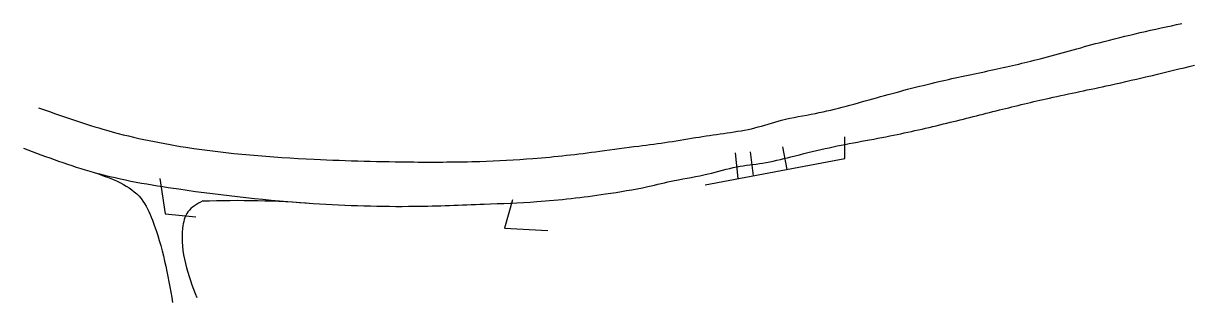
# Model space of a CAD drawing. Header units: metres. Extents: x 788432 to 801109, y 7412241 to 7456112.
# Drawn here: x 793156.2 to 793334.5, y 7412993 to 7413035.5 of the extents above; entities that cross this region are included whole.
import ezdxf

# ---------------------------------------------------------------- set-up
doc = ezdxf.new("R2010")
doc.units = ezdxf.units.M
doc.header["$LTSCALE"] = 10
doc.header["$MEASUREMENT"] = 0
doc.layers.add('TOP-TEXTOS', color=2, linetype='CONTINUOUS')
doc.layers.add('TOPOGRAFIA', color=8, linetype='CONTINUOUS')

# ---------------------------------------------------------------- blocks, each defined once
blk = doc.blocks.new('qwkjeqo')
at = {"layer": 'TOPOGRAFIA', "flags": 128}
for points in [[(793259.97, 7413010.96), (793281.23, 7413014.97), (793281.23, 7413018.28)], [(793176.97, 7413011.9), (793177.74, 7413006.55)], [(793230.66, 7413008.7), (793229.43, 7413004.37)]]:
    blk.add_lwpolyline(points, dxfattribs=at)
for points, elevation in [([(793264.55, 7413015.85), (793264.96, 7413011.9)], 642.41), ([(793266.81, 7413016), (793267.3, 7413012.34)], 642.25), ([(793271.76, 7413016.75), (793272.4, 7413013.3)], 642.68), ([(793177.74, 7413006.55), (793182.44, 7413006.1)], 644.24), ([(793229.43, 7413004.37), (793236.03, 7413003.99)], 644.24)]:
    blk.add_lwpolyline(points, dxfattribs=dict(at, elevation=elevation))
at = {"layer": 'TOPOGRAFIA', "elevation": 644.1, "flags": 128}
blk.add_lwpolyline([(793183.47, 7413008.51, -0.028994), (793200.3, 7413008.14)], format="xyb", dxfattribs=at)
at = {"layer": 'TOPOGRAFIA'}
for points in [[(793158.48, 7413022.7, 644.39), (793168.27, 7413019.43, 644.14), (793180.89, 7413016.69, 643.86), (793200.44, 7413014.86, 643.46), (793215.64, 7413014.44, 643.23), (793225.69, 7413014.53, 643.14), (793233.76, 7413014.97, 643.11), (793243.92, 7413016.07, 643.08), (793249.87, 7413016.87, 643.16), (793254.41, 7413017.49, 643.25), (793259.06, 7413018.23, 643.34), (793263.32, 7413018.86, 643.34), (793267.55, 7413019.63, 643.35), (793271.57, 7413020.78, 643.35), (793276.75, 7413021.83, 643.33), (793286.08, 7413024.22, 643.25), (793295.55, 7413026.67, 643.24), (793303.48, 7413028.39, 643.25), (793310.97, 7413030.15, 643.23), (793319.95, 7413032.59, 643.23), (793332.53, 7413035.52, 643.23)], [(793156.18, 7413016.54, 644.7), (793166.95, 7413012.85, 644.51), (793179.85, 7413010.33, 644.2), (793200.3, 7413008.14, 643.62), (793215.77, 7413007.7, 643.34), (793226.31, 7413008.02, 643.24), (793234.33, 7413008.41, 643.18), (793244.79, 7413009.57, 643.17), (793251.23, 7413010.7, 643.23), (793255.28, 7413011.62, 643.27), (793260.42, 7413012.61, 643.33), (793264.81, 7413013.7, 643.38), (793268.72, 7413014.26, 643.38), (793273.03, 7413015.22, 643.32), (793278.22, 7413016.48, 643.32), (793288.11, 7413018.41, 643.29), (793296.78, 7413020.35, 643.32), (793304.77, 7413022.35, 643.26), (793312.38, 7413024.16, 643.2), (793321.62, 7413026.14, 643.17), (793334.48, 7413029.18, 643.2)], [(793166.95, 7413012.85, 644.51), (793174.1, 7413008.86, 644.4), (793175.82, 7413005.58, 644.41), (793178.9, 7412993.05, 644.87)]]:
    blk.add_spline(points, degree=3, dxfattribs=at)
at = {"layer": 'TOPOGRAFIA', "start_tangent": (-0.999671, -0.025649)}
blk.add_spline([(793183.47, 7413008.51, 644.1), (793181.23, 7413006.87, 644.24), (793180.41, 7413004.36, 644.42), (793182.56, 7412993.8, 644.87)], degree=3, dxfattribs=at)

msp = doc.modelspace()

# ---------------------------------------------------------------- block references
at = {"layer": 'TOP-TEXTOS', "linetype": 'Continuous'}
msp.add_blockref('qwkjeqo', (0, 0), dxfattribs=at)

doc.saveas('drawing.dxf')
